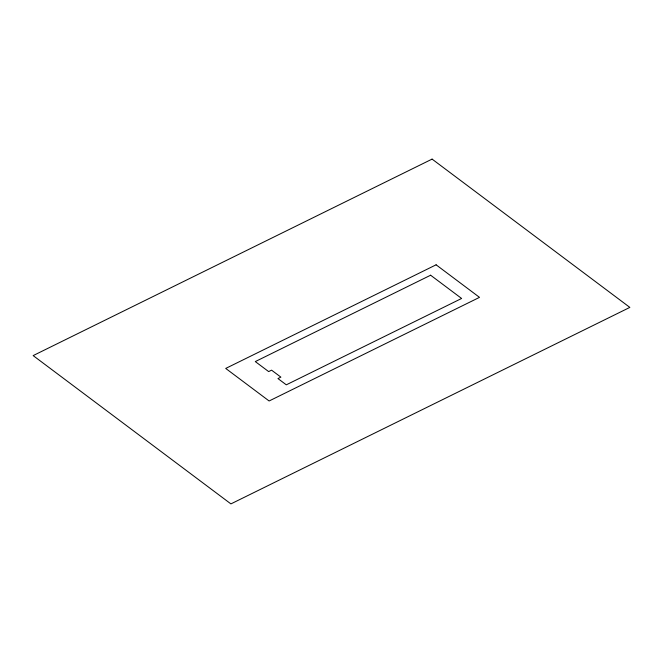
<?xml version="1.0" encoding="UTF-8"?>
<svg xmlns="http://www.w3.org/2000/svg" width="663" height="663" viewBox="0 0 663 663"><rect width="100%" height="100%" fill="white"/><g stroke="black" fill="none" stroke-linecap="round" stroke-linejoin="round"><path stroke-width="0.99" d="M432.085 159.103L33.15 355.6L230.915 503.897L629.85 307.4L432.085 159.103M436.105 264.81L225.718 368.437L269.12 400.982L479.506 297.356L436.105 264.81M430.619 275.22L255.296 361.575L268.664 371.595L271.581 370.161L280.88 377.131L277.963 378.573L286.3 384.822L461.622 298.466L430.619 275.22"/></g></svg>
